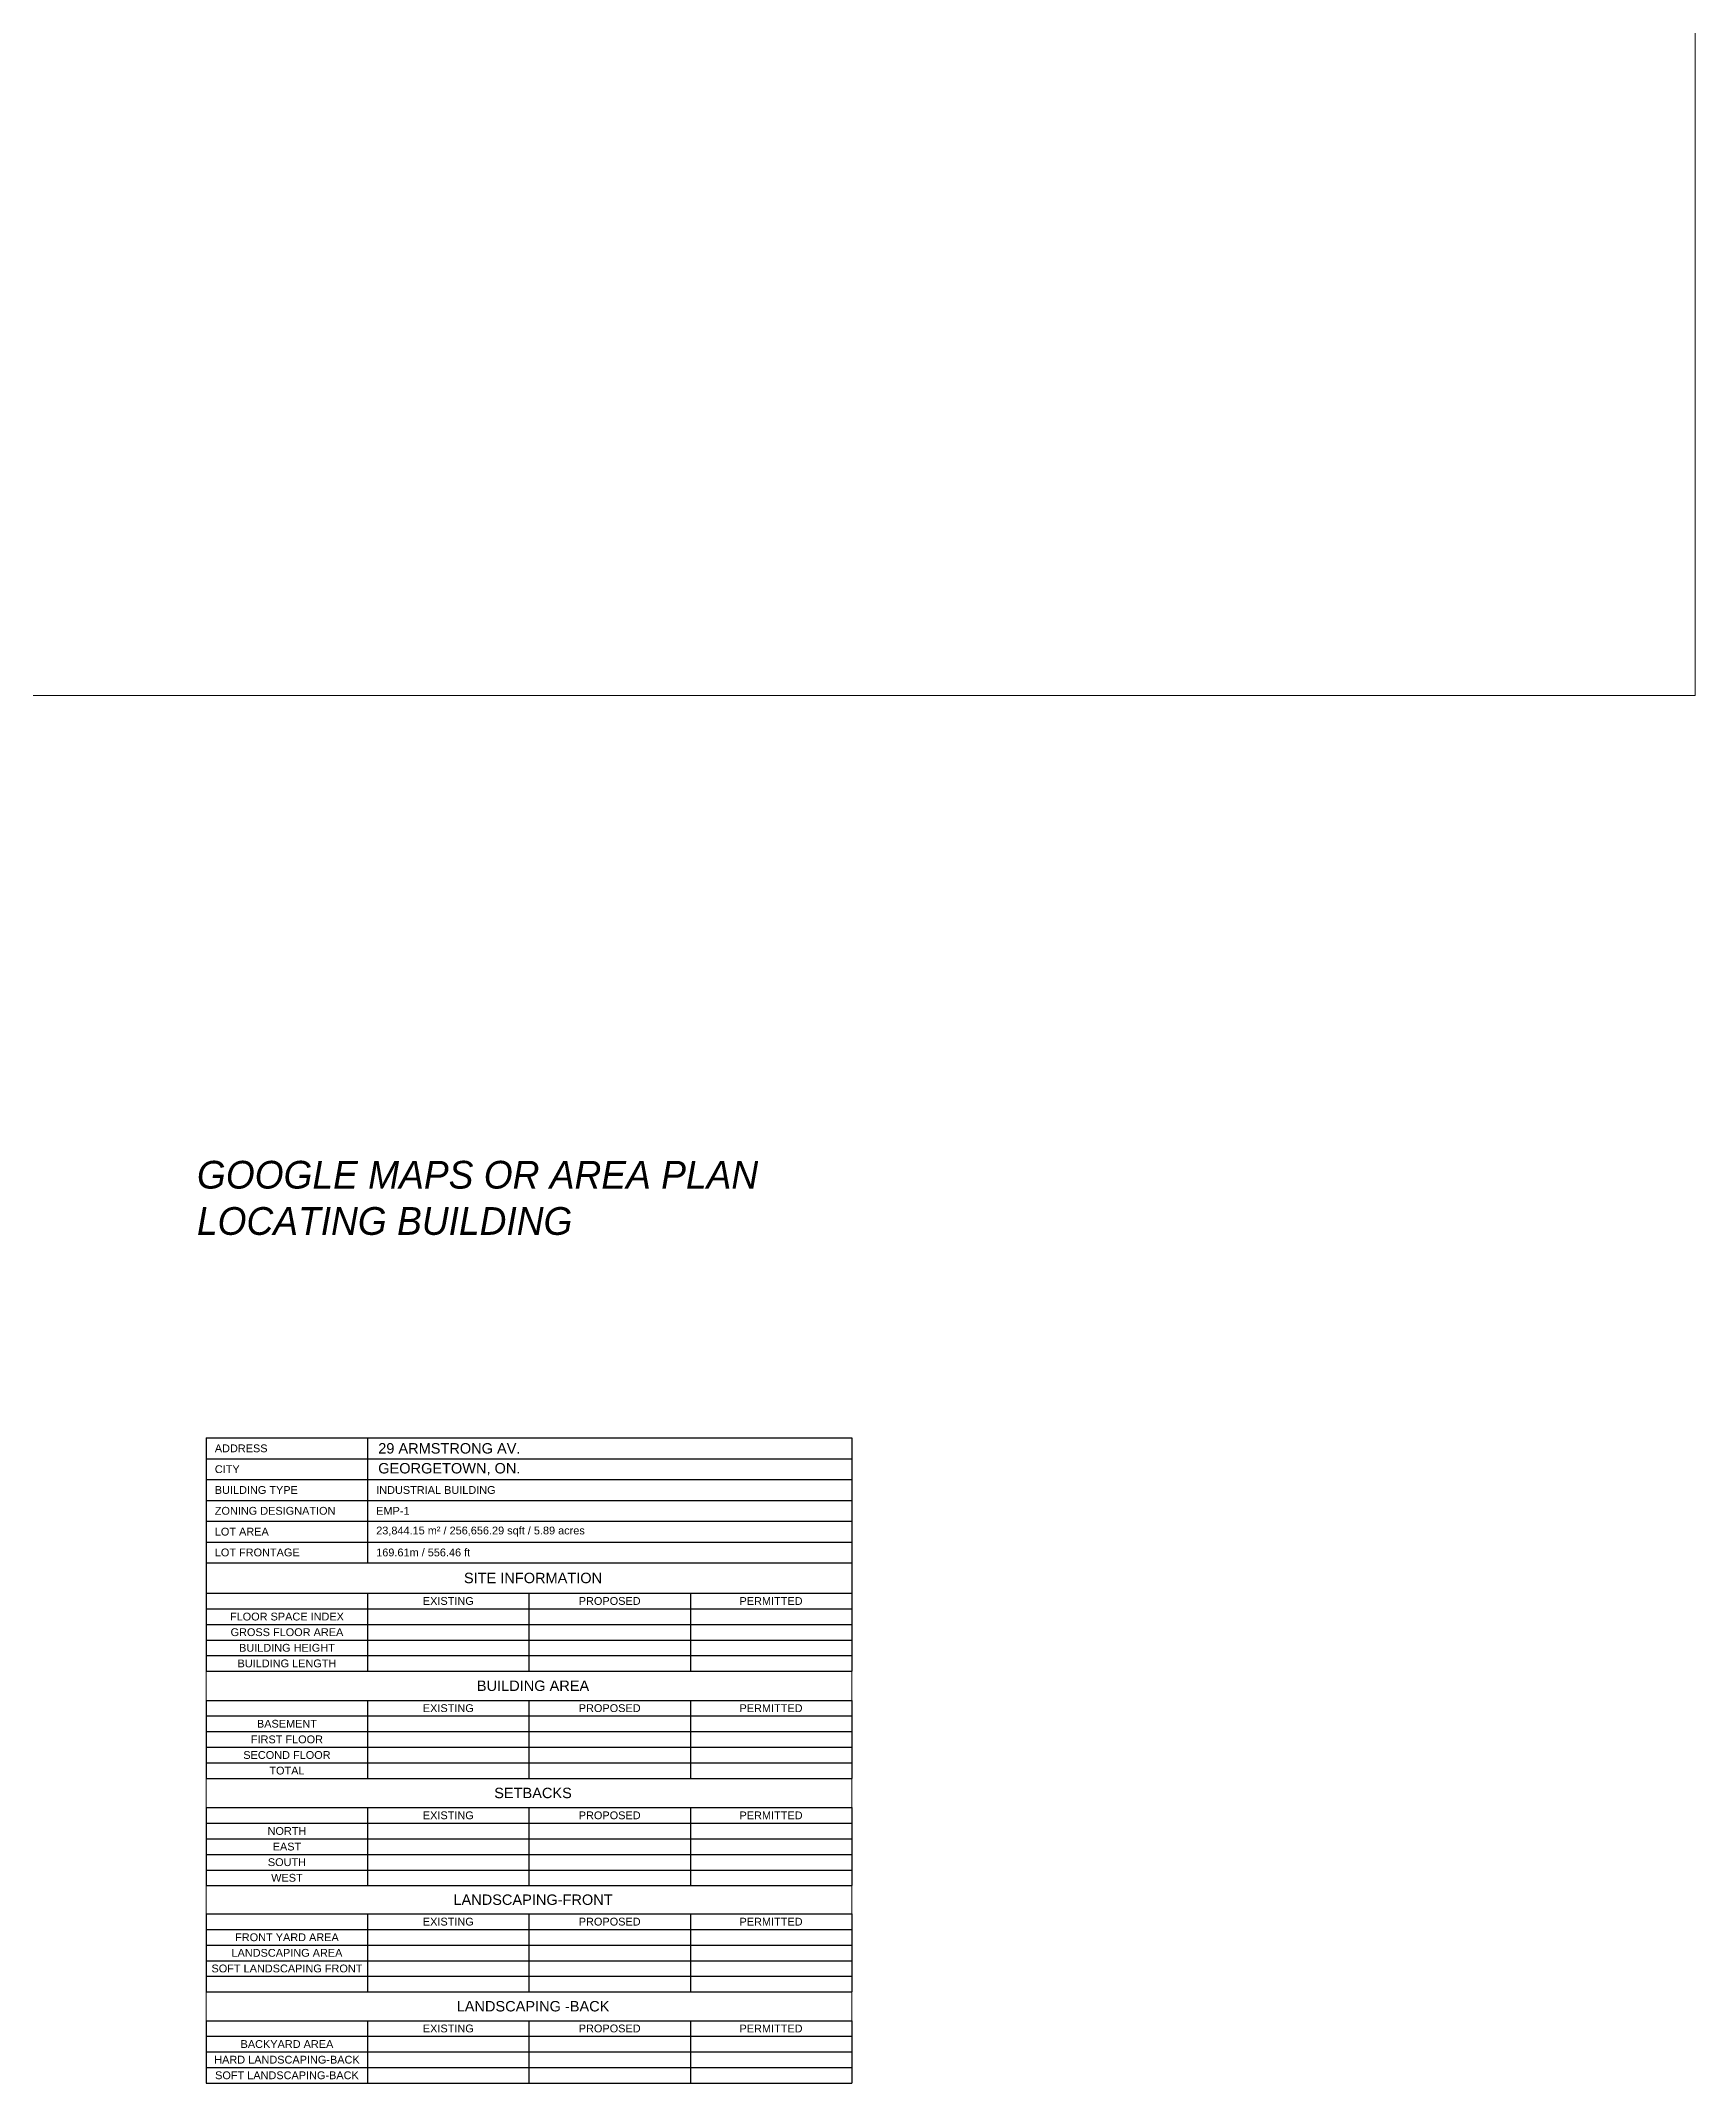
# Model space of a CAD drawing. Header units: metres. Extents: x 587 to 1372, y 780 to 1385.
# Drawn here: x 660 to 732.6, y 1180.7 to 1270.4 of the extents above; entities that cross this region are included whole.
import ezdxf

# ---------------------------------------------------------------- set-up
doc = ezdxf.new("R2010")
doc.units = ezdxf.units.M
doc.layers.get('DEFPOINTS').update_dxf_attribs({"lineweight": 5})
doc.layers.add('P_NOPLOT_TEXT', color=7, linetype='Continuous', lineweight=5, true_color=0xfc928d, plot=False)
doc.layers.add('T-TABLES', color=6, linetype='Continuous', lineweight=5)
doc.styles.add('MGC-TITLES-MED', font='GOTHICI.TTF', dxfattribs={"height": 0.25})
doc.styles.get("Standard").update_dxf_attribs({"font": 'arial.ttf'})

# ---------------------------------------------------------------- blocks, each defined once
blk = doc.blocks.new('*T64')
at = {"layer": 'T-TABLES', "color": 0, "lineweight": -2, "transparency": 16777216}
for p, q in [((0, 0), (7.0866, 0)), ((0, 0), (0, -5.4864)), ((7.0866, 0), (7.0866, -5.4864)), ((0, -0.9144), (28.3464, -0.9144)), ((28.3464, -0.9144), (28.3464, -5.4864)), ((0, -1.8288), (28.3464, -1.8288)), ((0, -2.7432), (28.3464, -2.7432)), ((0, -3.6576), (28.3464, -3.6576)), ((0, -4.572), (28.3464, -4.572)), ((0, -5.4864), (28.3464, -5.4864))]:
    blk.add_line(p, q, dxfattribs=at)
at = {"layer": 'T-TABLES', "color": 0, "linetype": 'ByBlock', "lineweight": -2, "transparency": 16777216}
for p, q in [((7.0866, 0), (28.3464, 0)), ((28.3464, 0), (28.3464, -0.9144))]:
    blk.add_line(p, q, dxfattribs=at)
at = {"layer": 'T-TABLES', "color": 0, "transparency": 16777216, "attachment_point": 4}
for s, insert, char_height, width in [('  ADDRESS', (0.1143, -0.4572), 0.3429, 6.858), ('  29 ARMSTRONG AV.', (7.2009, -0.4572), 0.4572, 21.0312), ('  CITY', (0.1143, -1.3716), 0.3429, 6.858), ('  GEORGETOWN, ON.', (7.2009, -1.3716), 0.4572, 21.0312), ('  BUILDING TYPE', (0.1143, -2.286), 0.3429, 6.858), ('  INDUSTRIAL BUILDING', (7.2009, -2.286), 0.3429, 21.0312), ('  ZONING DESIGNATION', (0.1143, -3.2004), 0.3429, 6.858), ('  EMP-1', (7.2009, -3.2004), 0.3429, 21.0312), ('  LOT AREA', (0.1143, -4.1148), 0.3429, 6.858), ('  23,844.15 m² / 256,656.29 sqft / 5.89 acres', (7.2009, -4.1148), 0.3429, 21.0312), ('  LOT FRONTAGE', (0.1143, -5.0292), 0.3429, 6.858), ('  169.61m / 556.46 ft', (7.2009, -5.0292), 0.3429, 21.0312)]:
    blk.add_mtext(s, dxfattribs=dict(at, insert=insert, char_height=char_height, width=width))
blk = doc.blocks.new('*T65')
at = {"layer": 'DEFPOINTS', "color": 8, "linetype": 'ByBlock', "lineweight": 0, "transparency": 16777216}
for p, q in [((0, -4.76), (0, -6.038)), ((28.342, -4.76), (28.342, -6.038)), ((0, -9.467), (0, -10.746)), ((28.342, -9.467), (28.342, -10.746)), ((0, -14.175), (0, -15.415)), ((28.342, -14.175), (28.342, -15.415)), ((0, -18.844), (0, -20.107)), ((28.342, -18.844), (28.342, -20.107))]:
    blk.add_line(p, q, dxfattribs=at)
at = {"layer": 'T-TABLES', "color": 0, "lineweight": -2, "transparency": 16777216}
for p, q in [((0, 0), (28.342, 0)), ((0, 0), (0, -1.331)), ((28.342, 0), (28.342, -1.331)), ((0, -1.331), (28.342, -1.331)), ((0, -2.017), (28.342, -2.017)), ((0, -2.017), (0, -4.76)), ((7.085, -2.017), (7.085, -4.76)), ((14.171, -2.017), (14.171, -4.76)), ((21.256, -2.017), (21.256, -4.76)), ((28.342, -2.017), (28.342, -4.76)), ((0, -2.702), (28.342, -2.702)), ((0, -3.388), (28.342, -3.388)), ((0, -4.074), (28.342, -4.074)), ((0, -4.76), (28.342, -4.76)), ((0, -6.038), (28.342, -6.038)), ((0, -6.038), (0, -9.467)), ((7.085, -6.038), (7.085, -9.467)), ((14.171, -6.038), (14.171, -9.467)), ((21.256, -6.038), (21.256, -9.467)), ((28.342, -6.038), (28.342, -9.467)), ((0, -6.724), (28.342, -6.724)), ((0, -7.41), (28.342, -7.41)), ((0, -8.096), (28.342, -8.096)), ((0, -8.782), (28.342, -8.782)), ((0, -9.467), (28.342, -9.467)), ((0, -10.746), (28.342, -10.746)), ((14.171, -10.746), (14.171, -14.175)), ((21.256, -10.746), (21.256, -14.175)), ((28.342, -10.746), (28.342, -14.175)), ((0, -11.432), (28.342, -11.432)), ((0, -11.432), (0, -14.175)), ((7.085, -11.432), (7.085, -14.175)), ((0, -12.118), (28.342, -12.118)), ((0, -12.803), (28.342, -12.803)), ((0, -13.489), (28.342, -13.489)), ((0, -14.175), (28.342, -14.175)), ((0, -15.415), (28.342, -15.415)), ((0, -16.101), (28.342, -16.101)), ((0, -16.101), (0, -18.844)), ((7.085, -16.101), (7.085, -18.844)), ((14.171, -15.415), (14.171, -18.844)), ((21.256, -15.415), (21.256, -18.844)), ((28.342, -15.415), (28.342, -18.844)), ((0, -16.787), (28.342, -16.787)), ((0, -17.472), (28.342, -17.472)), ((0, -18.158), (28.342, -18.158)), ((0, -18.844), (28.342, -18.844)), ((0, -20.107), (28.342, -20.107)), ((0, -20.107), (0, -22.85)), ((7.085, -20.107), (7.085, -22.85)), ((14.171, -20.107), (14.171, -22.85)), ((21.256, -20.107), (21.256, -22.85)), ((28.342, -20.107), (28.342, -22.85)), ((0, -20.793), (28.342, -20.793)), ((0, -21.478), (28.342, -21.478)), ((0, -22.164), (28.342, -22.164)), ((0, -22.85), (28.342, -22.85))]:
    blk.add_line(p, q, dxfattribs=at)
at = {"layer": 'T-TABLES', "color": 0, "linetype": 'ByBlock', "lineweight": -2, "transparency": 16777216}
for p, q in [((0, -1.331), (0, -2.017)), ((7.085, -1.331), (7.085, -2.017)), ((14.171, -1.331), (14.171, -2.017)), ((21.256, -1.331), (21.256, -2.017)), ((28.342, -1.331), (28.342, -2.017)), ((0, -10.746), (0, -11.432)), ((7.085, -10.746), (7.085, -11.432)), ((0, -15.415), (0, -16.101)), ((7.085, -15.415), (7.085, -16.101))]:
    blk.add_line(p, q, dxfattribs=at)
at = {"layer": 'T-TABLES', "color": 0, "transparency": 16777216, "attachment_point": 5}
for s, insert, char_height, width in [('  SITE INFORMATION', (14.171, -0.665), 0.4572, 28.11323), ('EXISTING', (10.628, -1.674), 0.3429, 6.85686), ('PROPOSED', (17.714, -1.674), 0.3429, 6.85686), ('PERMITTED', (24.799, -1.674), 0.3429, 6.85686), ('FLOOR SPACE INDEX', (3.543, -2.359), 0.3429, 6.85686), ('GROSS FLOOR AREA', (3.543, -3.045), 0.3429, 6.85686), ('BUILDING HEIGHT', (3.543, -3.731), 0.3429, 6.85686), ('BUILDING LENGTH', (3.543, -4.417), 0.3429, 6.85686), ('  BUILDING AREA', (14.171, -5.399), 0.4572, 28.11323), ('EXISTING', (10.628, -6.381), 0.3429, 6.85686), ('PROPOSED', (17.714, -6.381), 0.3429, 6.85686), ('PERMITTED', (24.799, -6.381), 0.3429, 6.85686), ('BASEMENT', (3.543, -7.067), 0.3429, 6.85686), ('FIRST FLOOR', (3.543, -7.753), 0.3429, 6.85686), ('SECOND FLOOR', (3.543, -8.439), 0.3429, 6.85686), ('TOTAL', (3.543, -9.124), 0.3429, 6.85686), ('  SETBACKS', (14.171, -10.107), 0.4572, 28.11323), ('NORTH', (3.543, -11.775), 0.3429, 6.85686), ('EXISTING', (10.628, -11.089), 0.3429, 6.85686), ('PROPOSED', (17.714, -11.089), 0.3429, 6.85686), ('PERMITTED', (24.799, -11.089), 0.3429, 6.85686), ('EAST', (3.543, -12.461), 0.3429, 6.85686), ('SOUTH', (3.543, -13.146), 0.3429, 6.85686), ('WEST', (3.543, -13.832), 0.3429, 6.85686), ('  LANDSCAPING-FRONT', (14.171, -14.795), 0.4572, 28.11323), ('EXISTING', (10.628, -15.758), 0.3429, 6.85686), ('PROPOSED', (17.714, -15.758), 0.3429, 6.85686), ('PERMITTED', (24.799, -15.758), 0.3429, 6.85686), ('LANDSCAPING AREA', (3.543, -17.129), 0.3429, 6.85686), ('FRONT YARD AREA', (3.543, -16.444), 0.3429, 6.85686), ('SOFT LANDSCAPING FRONT', (3.543, -17.815), 0.3429, 6.85686), ('  LANDSCAPING -BACK', (14.171, -19.475), 0.4572, 28.11323), ('EXISTING', (10.628, -20.45), 0.3429, 6.85686), ('PROPOSED', (17.714, -20.45), 0.3429, 6.85686), ('PERMITTED', (24.799, -20.45), 0.3429, 6.85686), ('BACKYARD AREA', (3.543, -21.135), 0.3429, 6.85686), ('HARD LANDSCAPING-BACK', (3.543, -21.821), 0.3429, 6.85686), ('SOFT LANDSCAPING-BACK', (3.543, -22.507), 0.3429, 6.85686)]:
    blk.add_mtext(s, dxfattribs=dict(at, insert=insert, char_height=char_height, width=width))

msp = doc.modelspace()

# ---------------------------------------------------------------- linework, layer by layer
at = {"layer": 'P_NOPLOT_TEXT'}
msp.add_lwpolyline([(587.319, 1327.617), (732.592, 1327.617), (732.592, 1241.631), (587.319, 1241.631)], close=True, dxfattribs=at)

# ---------------------------------------------------------------- block references
for name, p in [('*T64', (667.213, 1209.021)), ('*T65', (667.218, 1203.535))]:
    msp.add_blockref(name, p)

# ---------------------------------------------------------------- texts
at = {"layer": 'P_NOPLOT_TEXT', "ltscale": 0.1, "insert": (666.809, 1221.194), "char_height": 1.2192, "width": 27.58142, "attachment_point": 1, "style": 'MGC-TITLES-MED'}
msp.add_mtext('GOOGLE MAPS OR AREA PLAN\\PLOCATING BUILDING', dxfattribs=at)

doc.saveas('drawing.dxf')
